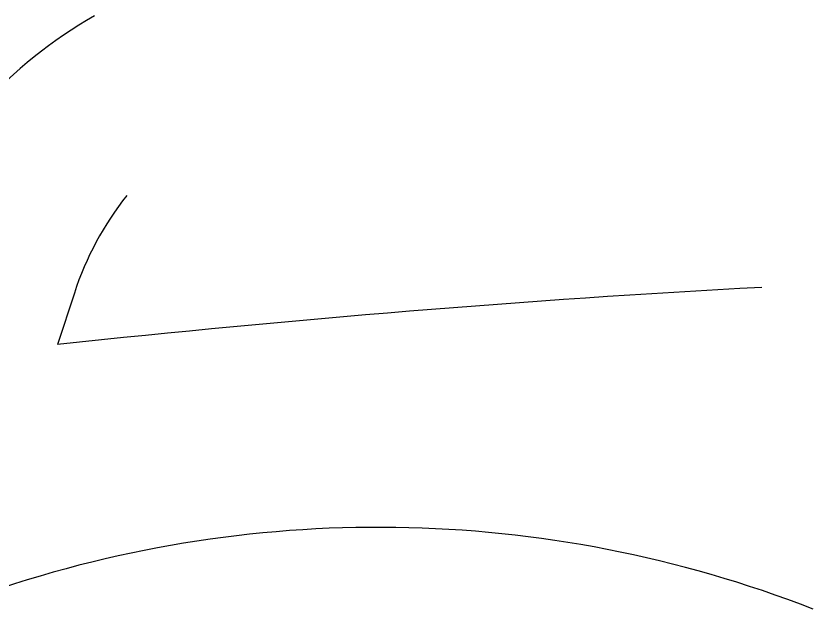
# Model space of a CAD drawing. Extents: x -408 to 1508121, y -29672 to 868845.
# Drawn here: x 1458919 to 1474908, y 378160 to 390056 of the extents above; entities that cross this region are included whole.
import ezdxf

# ---------------------------------------------------------------- set-up
doc = ezdxf.new("R2010")
doc.units = 0
doc.header["$MEASUREMENT"] = 0
doc.layers.add('Building Exist', color=8, linetype='Continuous')

msp = doc.modelspace()

# ---------------------------------------------------------------- linework, layer by layer
at = {"layer": 'Building Exist'}
msp.add_line((1460091, 384498), (1459756, 383464), dxfattribs=at)
for centre, radius, start, end in [((1465079, 381989), 9279, 119.6109, 155.5979), ((1466140, 382509), 6368, 141.7006, 161.8005), ((1488374, 118833), 266174, 93.1209, 96.17215), ((1466186, 355775), 24024, 68.712, 109.6158)]:
    msp.add_arc(centre, radius, start, end, dxfattribs=at)

doc.saveas('drawing.dxf')
